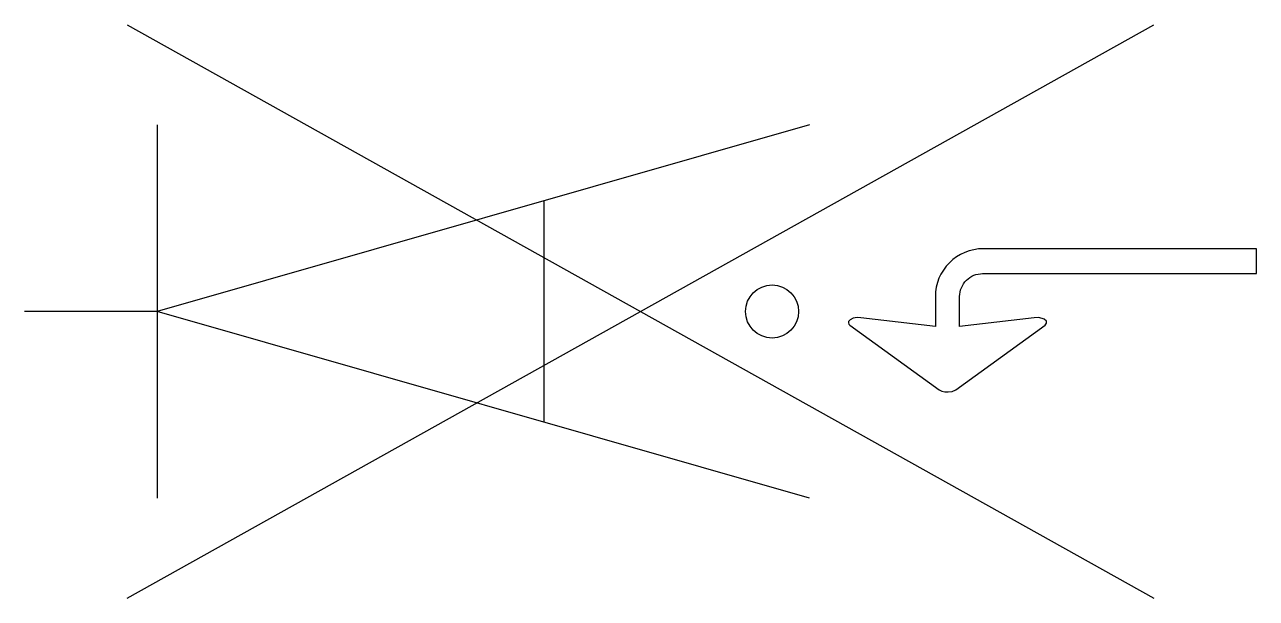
# Model space of a CAD drawing. Header units: metres. Extents: x 0 to 13.9, y -3.2 to 3.2.
import ezdxf

# ---------------------------------------------------------------- set-up
doc = ezdxf.new("R2010")
doc.units = ezdxf.units.M

msp = doc.modelspace()

# ---------------------------------------------------------------- linework, layer by layer
for p, q in [((1.161, 3.245), (12.772, -3.245)), ((1.161, -3.245), (12.772, 3.245)), ((8.878, 2.11), (1.499, 0)), ((1.499, 2.11), (1.499, -2.11)), ((5.878, -1.252), (5.878, 1.252)), ((1.499, 0), (0, 0)), ((8.878, -2.11), (1.499, 0))]:
    msp.add_line(p, q)
msp.add_lwpolyline([(9.458, -0.07), (9.417, -0.069), (9.373, -0.076), (9.338, -0.093), (9.321, -0.112), (9.318, -0.127), (9.323, -0.142), (9.334, -0.155), (10.346, -0.886), (10.376, -0.9), (10.411, -0.909), (10.447, -0.91), (10.492, -0.904), (10.533, -0.886), (11.543, -0.155), (11.561, -0.132), (11.559, -0.109), (11.532, -0.085), (11.471, -0.068), (11.419, -0.07), (10.577, -0.169), (10.577, 0.169, -0.414215), (10.837, 0.429), (13.933, 0.429), (13.933, 0.71), (10.843, 0.71, 0.414214), (10.302, 0.169), (10.302, -0.169)], format="xyb", close=True)
msp.add_circle((8.455, 0), 0.3)

doc.saveas('drawing.dxf')
